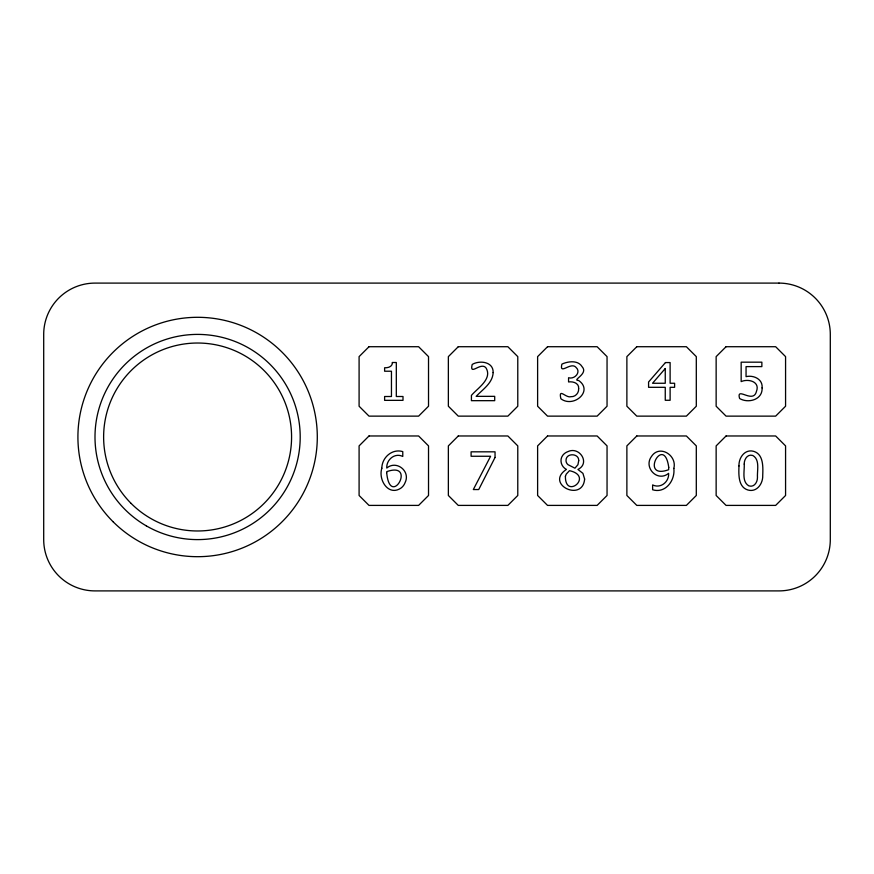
<?xml version="1.0" encoding="UTF-8"?>
<svg xmlns="http://www.w3.org/2000/svg" width="874" height="874" viewBox="0 0 874 874"><rect width="100%" height="100%" fill="white"/><g stroke="black" fill="none" stroke-linecap="round" stroke-linejoin="round"><path stroke-width="1.31" d="M386.69 472.725C390.175 509.553 417.422 460.937 386.767 471.654L386.69 472.725M668.741 467.339L668.632 469.72C638.818 480.492 663.978 432.87 668.741 467.339M738.978 465.951C738.683 474.243 738.017 487.069 747.947 490.019C756.928 492.586 763.111 483.486 762.729 475.401C763.035 467.109 763.647 454.338 753.759 451.355C744.801 448.777 738.585 457.856 738.978 465.951M744.222 464.072C744.681 470.955 741.523 481.705 748.887 485.878C754.196 487.67 757.572 482.066 757.463 477.423C757.015 470.518 760.161 459.658 752.787 455.485C747.434 453.726 744.08 459.418 744.222 464.072M381.829 468.267C378.092 479.575 388.143 496.366 400.696 488.282A11.996 11.996 0 0 0 405.077 482.645C410.813 471.261 396.512 459.8 386.767 468.049C386.264 459.691 394.808 452.459 402.772 456.447L402.772 451.607C392.131 448.373 381.872 457.572 381.829 468.267M673.832 468.431C675.307 480.361 665.551 493.755 652.627 489.768L652.627 484.928C660.602 488.905 669.287 481.782 668.61 473.326C657.674 482.514 643.264 467.645 651.436 456.534C659.367 444.134 677.328 455.212 673.832 468.431M578.654 388.733C578.959 393.06 575.332 397.036 570.875 396.687C565.86 398.315 558.278 387.28 560.868 398.741C573.399 408.366 593.839 391.028 578.643 380.474C571.192 380.419 588.726 374.017 582.215 366.851C578.129 359.902 568.176 361.246 561.906 364.108C559.043 375.809 570.798 361.388 575.966 367.331C581.439 372.095 574.633 379.633 568.57 377.743L568.57 381.949C573.082 381.261 579.298 383.129 578.654 388.733M762.095 387.881C762.805 399.669 748.363 403.722 739.623 398.522C735.897 385.685 753.246 404.443 756.458 391.377C760.304 381.577 748.253 378.442 741.163 381.599L741.163 362.175L761.866 362.175L761.866 366.61L746.057 366.61L746.057 376.639C753.486 374.87 763.002 379.119 762.095 387.881M578.719 460.62L577.933 464.706L574.939 468.191L568.045 464.706A5.408 5.408 0 0 1 566.024 460.314C565.937 452.732 579.036 453.06 578.719 460.62M584.619 479.039C582.674 502.79 544.393 483.978 566.428 469.404C561.272 466.902 559.207 459.942 562.769 455.31A10.838 10.838 0 0 1 567.827 451.672C579.353 445.915 590.748 463.209 577.933 469.458L582.925 473.358L584.619 479.039M565.412 476.286C565.052 500.092 594.233 476.177 569.466 470.671L566.254 474.112L565.412 476.286M493.144 372.553C492.728 383.107 482.721 389.378 476.166 396.348L494.706 396.348L494.706 400.674L471.425 400.674L471.425 395.387C477.597 388.122 492.477 379.087 486.119 368.074C481.05 361.126 469.141 376.847 472.211 364.447C479.618 360.012 493.559 361.672 493.144 372.553M392.393 362.502C392.557 366.763 388.034 367.976 384.615 367.768L384.615 371.221L391.454 371.221L391.454 396.501L384.615 396.501L384.615 400.347L403.001 400.347L403.001 396.501L396.315 396.501L396.315 362.502L392.393 362.502M495.045 457.473L478.723 489.549L473.326 489.549L490.609 456.261L471.097 456.261L471.097 451.825L495.045 451.825L495.045 457.473M665.256 368.522L652.539 383.26L665.256 383.26L665.256 368.522M665.453 362.568L648.584 381.993L648.584 387.313L665.256 387.313L665.256 400.281L670.118 400.281L670.118 387.313L674.608 387.313L674.608 383.26L670.118 383.26L670.118 362.568L665.453 362.568M369.014 346.716L359.094 356.625L359.094 406.224L369.014 416.133L418.602 416.133L428.522 406.224L428.522 356.625L418.602 346.716L369.014 346.716M369.014 435.973L359.094 445.893L359.094 495.482L369.014 505.401L418.602 505.401L428.522 495.482L428.522 445.893L418.602 435.973L369.014 435.973M458.271 346.716L448.362 356.625L448.362 406.224L458.271 416.133L507.86 416.133L517.779 406.224L517.779 356.625L507.86 346.716L458.271 346.716M458.271 435.973L448.362 445.893L448.362 495.482L458.271 505.401L507.86 505.401L517.779 495.482L517.779 445.893L507.86 435.973L458.271 435.973M547.539 346.716L537.619 356.625L537.619 406.224L547.539 416.133L597.128 416.133L607.048 406.224L607.048 356.625L597.128 346.716L547.539 346.716M547.539 435.973L537.619 445.893L537.619 495.482L547.539 505.401L597.128 505.401L607.048 495.482L607.048 445.893L597.128 435.973L547.539 435.973M636.796 346.716L626.876 356.625L626.876 406.224L636.796 416.133L686.385 416.133L696.305 406.224L696.305 356.625L686.385 346.716L636.796 346.716M636.796 435.973L626.876 445.893L626.876 495.482L636.796 505.401L686.385 505.401L696.305 495.482L696.305 445.893L686.385 435.973L636.796 435.973M726.065 346.716L716.145 356.625L716.145 406.224L726.065 416.133L775.653 416.133L785.573 406.224L785.573 356.625L775.653 346.716L726.065 346.716M726.065 435.973L716.145 445.893L716.145 495.482L726.065 505.401L775.653 505.401L785.573 495.482L785.573 445.893L775.653 435.973L726.065 435.973M778.996 283.1L95.004 283.1A51.304 51.304 0 0 0 43.7 334.403L43.7 539.597A51.304 51.304 0 0 0 95.004 590.9L778.996 590.9A51.304 51.304 0 0 0 830.3 539.597L830.3 334.403A51.304 51.304 0 0 0 778.996 283.1M112.965 521.636A119.705 119.705 0 0 0 313.22 467.983A119.705 119.705 0 0 0 166.617 321.381A119.705 119.705 0 0 0 112.965 521.636M146.297 525.853A102.597 102.597 0 0 0 300.197 437A102.597 102.597 0 0 0 146.297 348.147A102.597 102.597 0 0 0 146.297 525.853M131.144 503.446A93.977 93.977 0 0 0 288.376 461.319A93.977 93.977 0 0 0 173.281 346.224A93.977 93.977 0 0 0 131.144 503.446"/></g></svg>
